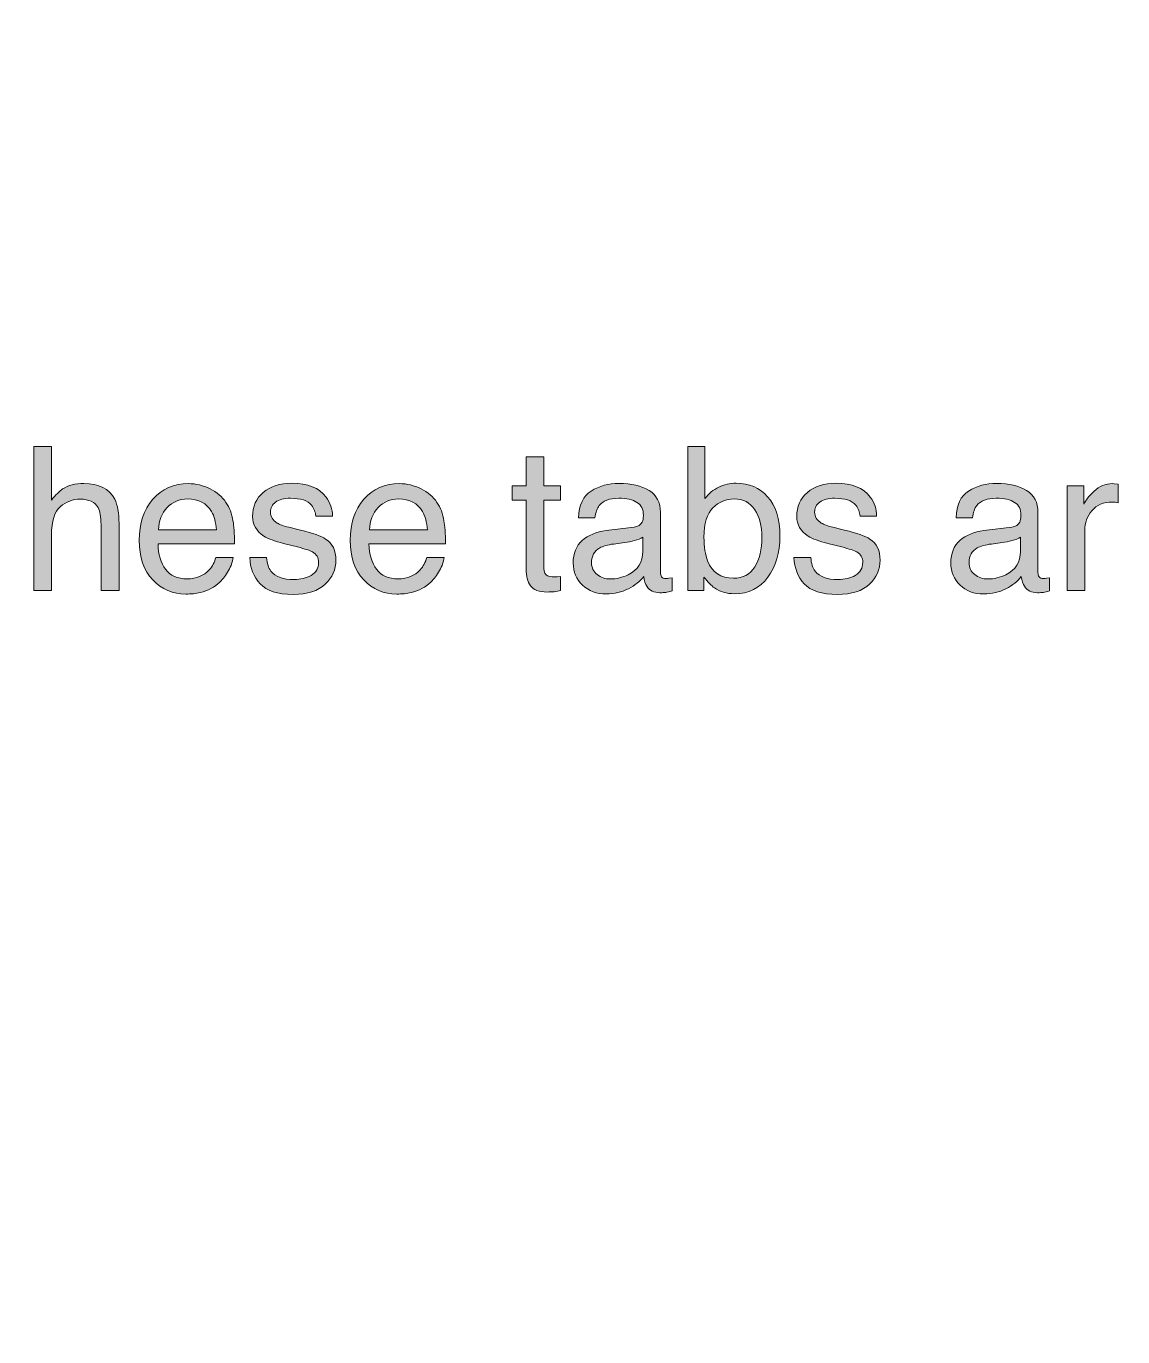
# Model space of a CAD drawing. Header units: millimetres. Extents: x 5.6 to 101.1, y 33.8 to 120.6.
# Drawn here: x 62.55 to 72.23, y 33.8 to 45.38 of the extents above; entities that cross this region are included whole.
import ezdxf

# ---------------------------------------------------------------- set-up
doc = ezdxf.new("R2010")
doc.units = ezdxf.units.MM
doc.layers.add('Hextension Extended', color=7, linetype='Continuous')
doc.layers.add('Text and Guidance', color=7, linetype='Continuous')

msp = doc.modelspace()

# ---------------------------------------------------------------- hatches: boundary and pattern name
at = {"layer": 'Text and Guidance', "true_color": 0x000080, "transparency": 33554687}
h = msp.add_hatch(color=176, dxfattribs=at)
edge = h.paths.add_edge_path(flags=0)
edge.add_spline(control_points=[(62.619, 41.662), (62.619, 41.662), (62.774, 41.662), (62.774, 41.662), (62.774, 41.662), (62.774, 41.19), (62.774, 41.19), (62.811, 41.236), (62.844, 41.269), (62.873, 41.288), (62.923, 41.321), (62.986, 41.337), (63.06, 41.337), (63.194, 41.337), (63.285, 41.29), (63.333, 41.197), (63.358, 41.146), (63.371, 41.075), (63.371, 40.984), (63.371, 40.984), (63.371, 40.392), (63.371, 40.392), (63.371, 40.392), (63.212, 40.392), (63.212, 40.392), (63.212, 40.392), (63.212, 40.974), (63.212, 40.974), (63.212, 41.041), (63.203, 41.091), (63.186, 41.123), (63.158, 41.173), (63.105, 41.198), (63.028, 41.198), (62.963, 41.198), (62.905, 41.176), (62.853, 41.132), (62.801, 41.088), (62.774, 41.004), (62.774, 40.881), (62.774, 40.881), (62.774, 40.392), (62.774, 40.392), (62.774, 40.392), (62.619, 40.392), (62.619, 40.392), (62.619, 40.392), (62.619, 41.662), (62.619, 41.662)], knot_values=[0, 0, 0, 0, 1, 1, 1, 2, 2, 2, 3, 3, 3, 4, 4, 4, 5, 5, 5, 6, 6, 6, 7, 7, 7, 8, 8, 8, 9, 9, 9, 10, 10, 10, 11, 11, 11, 12, 12, 12, 13, 13, 13, 14, 14, 14, 15, 15, 15, 16, 16, 16, 16], degree=3, periodic=1)
h = msp.add_hatch(color=176, dxfattribs=at)
edge = h.paths.add_edge_path(flags=0)
edge.add_spline(control_points=[(66.965, 41.572), (66.965, 41.572), (67.122, 41.572), (67.122, 41.572), (67.122, 41.572), (67.122, 41.315), (67.122, 41.315), (67.122, 41.315), (67.269, 41.315), (67.269, 41.315), (67.269, 41.315), (67.269, 41.188), (67.269, 41.188), (67.269, 41.188), (67.122, 41.188), (67.122, 41.188), (67.122, 41.188), (67.122, 40.586), (67.122, 40.586), (67.122, 40.554), (67.133, 40.532), (67.155, 40.521), (67.167, 40.515), (67.187, 40.512), (67.215, 40.512), (67.215, 40.512), (67.239, 40.512), (67.239, 40.512), (67.239, 40.512), (67.269, 40.515), (67.269, 40.515), (67.269, 40.515), (67.269, 40.392), (67.269, 40.392), (67.252, 40.387), (67.233, 40.383), (67.214, 40.381), (67.195, 40.379), (67.174, 40.378), (67.151, 40.378), (67.079, 40.378), (67.03, 40.396), (67.004, 40.433), (66.978, 40.47), (66.965, 40.518), (66.965, 40.577), (66.965, 40.577), (66.965, 41.188), (66.965, 41.188), (66.965, 41.188), (66.841, 41.188), (66.841, 41.188), (66.841, 41.188), (66.841, 41.315), (66.841, 41.315), (66.841, 41.315), (66.965, 41.315), (66.965, 41.315), (66.965, 41.315), (66.965, 41.572), (66.965, 41.572)], knot_values=[0, 0, 0, 0, 1, 1, 1, 2, 2, 2, 3, 3, 3, 4, 4, 4, 5, 5, 5, 6, 6, 6, 7, 7, 7, 8, 8, 8, 9, 9, 9, 10, 10, 10, 11, 11, 11, 12, 12, 12, 13, 13, 13, 14, 14, 14, 15, 15, 15, 16, 16, 16, 17, 17, 17, 18, 18, 18, 19, 19, 19, 20, 20, 20, 20], degree=3, periodic=1)
h = msp.add_hatch(color=176, dxfattribs=at)
edge = h.paths.add_edge_path(flags=0)
edge.add_spline(control_points=[(68.393, 41.662), (68.393, 41.662), (68.544, 41.662), (68.544, 41.662), (68.544, 41.662), (68.544, 41.203), (68.544, 41.203), (68.578, 41.247), (68.618, 41.281), (68.666, 41.304), (68.713, 41.327), (68.764, 41.339), (68.819, 41.339), (68.934, 41.339), (69.027, 41.299), (69.098, 41.22), (69.17, 41.141), (69.206, 41.025), (69.206, 40.871), (69.206, 40.725), (69.17, 40.604), (69.1, 40.508), (69.029, 40.411), (68.931, 40.363), (68.806, 40.363), (68.736, 40.363), (68.677, 40.38), (68.629, 40.414), (68.6, 40.434), (68.569, 40.466), (68.536, 40.51), (68.536, 40.51), (68.536, 40.392), (68.536, 40.392), (68.536, 40.392), (68.393, 40.392), (68.393, 40.392), (68.393, 40.392), (68.393, 41.662), (68.393, 41.662)], knot_values=[0, 0, 0, 0, 1, 1, 1, 2, 2, 2, 3, 3, 3, 4, 4, 4, 5, 5, 5, 6, 6, 6, 7, 7, 7, 8, 8, 8, 9, 9, 9, 10, 10, 10, 11, 11, 11, 12, 12, 12, 13, 13, 13, 13], degree=3, periodic=1)
edge = h.paths.add_edge_path(flags=0)
edge.add_spline(control_points=[(68.796, 40.5), (68.88, 40.5), (68.943, 40.533), (68.985, 40.6), (69.026, 40.666), (69.047, 40.754), (69.047, 40.863), (69.047, 40.96), (69.026, 41.041), (68.985, 41.105), (68.943, 41.168), (68.882, 41.2), (68.801, 41.2), (68.73, 41.2), (68.668, 41.174), (68.615, 41.122), (68.562, 41.07), (68.536, 40.983), (68.536, 40.863), (68.536, 40.777), (68.546, 40.706), (68.568, 40.652), (68.609, 40.551), (68.685, 40.5), (68.796, 40.5)], knot_values=[0, 0, 0, 0, 1, 1, 1, 2, 2, 2, 3, 3, 3, 4, 4, 4, 5, 5, 5, 6, 6, 6, 7, 7, 7, 8, 8, 8, 8], degree=3, periodic=1)
h = msp.add_hatch(color=176, dxfattribs=at)
edge = h.paths.add_edge_path(flags=0)
edge.add_spline(control_points=[(63.985, 41.335), (64.05, 41.335), (64.113, 41.32), (64.175, 41.289), (64.236, 41.259), (64.283, 41.219), (64.315, 41.17), (64.346, 41.123), (64.367, 41.069), (64.377, 41.007), (64.386, 40.965), (64.391, 40.897), (64.391, 40.804), (64.391, 40.804), (63.715, 40.804), (63.715, 40.804), (63.718, 40.71), (63.74, 40.635), (63.781, 40.579), (63.823, 40.522), (63.887, 40.494), (63.973, 40.494), (64.054, 40.494), (64.119, 40.521), (64.167, 40.574), (64.195, 40.605), (64.214, 40.641), (64.226, 40.682), (64.226, 40.682), (64.378, 40.682), (64.378, 40.682), (64.374, 40.648), (64.361, 40.61), (64.338, 40.568), (64.315, 40.527), (64.29, 40.493), (64.262, 40.466), (64.215, 40.42), (64.156, 40.389), (64.087, 40.373), (64.05, 40.364), (64.007, 40.36), (63.96, 40.36), (63.846, 40.36), (63.748, 40.401), (63.668, 40.485), (63.589, 40.568), (63.549, 40.685), (63.549, 40.836), (63.549, 40.984), (63.589, 41.104), (63.669, 41.197), (63.75, 41.289), (63.855, 41.335), (63.985, 41.335)], knot_values=[0, 0, 0, 0, 1, 1, 1, 2, 2, 2, 3, 3, 3, 4, 4, 4, 5, 5, 5, 6, 6, 6, 7, 7, 7, 8, 8, 8, 9, 9, 9, 10, 10, 10, 11, 11, 11, 12, 12, 12, 13, 13, 13, 14, 14, 14, 15, 15, 15, 16, 16, 16, 17, 17, 17, 18, 18, 18, 18], degree=3, periodic=1)
edge = h.paths.add_edge_path(flags=0)
edge.add_spline(control_points=[(64.232, 40.927), (64.225, 40.994), (64.211, 41.048), (64.188, 41.088), (64.145, 41.163), (64.074, 41.2), (63.975, 41.2), (63.904, 41.2), (63.844, 41.174), (63.796, 41.123), (63.748, 41.072), (63.722, 41.006), (63.719, 40.927), (63.719, 40.927), (64.232, 40.927), (64.232, 40.927)], knot_values=[0, 0, 0, 0, 1, 1, 1, 2, 2, 2, 3, 3, 3, 4, 4, 4, 5, 5, 5, 5], degree=3, periodic=1)
h = msp.add_hatch(color=176, dxfattribs=at)
edge = h.paths.add_edge_path(flags=0)
edge.add_spline(control_points=[(64.674, 40.682), (64.678, 40.63), (64.691, 40.59), (64.712, 40.563), (64.751, 40.513), (64.819, 40.488), (64.916, 40.488), (64.973, 40.488), (65.024, 40.5), (65.067, 40.525), (65.111, 40.55), (65.133, 40.589), (65.133, 40.641), (65.133, 40.681), (65.115, 40.711), (65.08, 40.732), (65.058, 40.744), (65.013, 40.759), (64.947, 40.776), (64.947, 40.776), (64.824, 40.807), (64.824, 40.807), (64.746, 40.826), (64.688, 40.848), (64.65, 40.872), (64.584, 40.914), (64.55, 40.972), (64.55, 41.046), (64.55, 41.133), (64.582, 41.204), (64.645, 41.258), (64.708, 41.312), (64.792, 41.339), (64.898, 41.339), (65.037, 41.339), (65.137, 41.298), (65.199, 41.217), (65.237, 41.165), (65.256, 41.109), (65.255, 41.049), (65.255, 41.049), (65.108, 41.049), (65.108, 41.049), (65.106, 41.084), (65.093, 41.116), (65.071, 41.145), (65.036, 41.186), (64.974, 41.206), (64.886, 41.206), (64.828, 41.206), (64.783, 41.195), (64.753, 41.173), (64.723, 41.15), (64.708, 41.121), (64.708, 41.084), (64.708, 41.044), (64.728, 41.012), (64.767, 40.987), (64.79, 40.973), (64.824, 40.96), (64.869, 40.95), (64.869, 40.95), (64.972, 40.925), (64.972, 40.925), (65.083, 40.898), (65.158, 40.871), (65.195, 40.846), (65.256, 40.807), (65.286, 40.744), (65.286, 40.659), (65.286, 40.577), (65.255, 40.506), (65.192, 40.447), (65.13, 40.387), (65.035, 40.357), (64.908, 40.357), (64.771, 40.357), (64.673, 40.388), (64.616, 40.45), (64.559, 40.513), (64.529, 40.59), (64.525, 40.682), (64.525, 40.682), (64.674, 40.682), (64.674, 40.682)], knot_values=[0, 0, 0, 0, 1, 1, 1, 2, 2, 2, 3, 3, 3, 4, 4, 4, 5, 5, 5, 6, 6, 6, 7, 7, 7, 8, 8, 8, 9, 9, 9, 10, 10, 10, 11, 11, 11, 12, 12, 12, 13, 13, 13, 14, 14, 14, 15, 15, 15, 16, 16, 16, 17, 17, 17, 18, 18, 18, 19, 19, 19, 20, 20, 20, 21, 21, 21, 22, 22, 22, 23, 23, 23, 24, 24, 24, 25, 25, 25, 26, 26, 26, 27, 27, 27, 28, 28, 28, 28], degree=3, periodic=1)
h = msp.add_hatch(color=176, dxfattribs=at)
edge = h.paths.add_edge_path(flags=0)
edge.add_spline(control_points=[(65.847, 41.335), (65.913, 41.335), (65.976, 41.32), (66.038, 41.289), (66.099, 41.259), (66.146, 41.219), (66.178, 41.17), (66.209, 41.123), (66.23, 41.069), (66.24, 41.007), (66.249, 40.965), (66.254, 40.897), (66.254, 40.804), (66.254, 40.804), (65.578, 40.804), (65.578, 40.804), (65.581, 40.71), (65.603, 40.635), (65.644, 40.579), (65.686, 40.522), (65.75, 40.494), (65.836, 40.494), (65.917, 40.494), (65.982, 40.521), (66.03, 40.574), (66.058, 40.605), (66.077, 40.641), (66.089, 40.682), (66.089, 40.682), (66.241, 40.682), (66.241, 40.682), (66.237, 40.648), (66.224, 40.61), (66.201, 40.568), (66.178, 40.527), (66.153, 40.493), (66.125, 40.466), (66.078, 40.42), (66.019, 40.389), (65.95, 40.373), (65.913, 40.364), (65.87, 40.36), (65.823, 40.36), (65.709, 40.36), (65.611, 40.401), (65.531, 40.485), (65.452, 40.568), (65.412, 40.685), (65.412, 40.836), (65.412, 40.984), (65.452, 41.104), (65.532, 41.197), (65.613, 41.289), (65.718, 41.335), (65.847, 41.335)], knot_values=[0, 0, 0, 0, 1, 1, 1, 2, 2, 2, 3, 3, 3, 4, 4, 4, 5, 5, 5, 6, 6, 6, 7, 7, 7, 8, 8, 8, 9, 9, 9, 10, 10, 10, 11, 11, 11, 12, 12, 12, 13, 13, 13, 14, 14, 14, 15, 15, 15, 16, 16, 16, 17, 17, 17, 18, 18, 18, 18], degree=3, periodic=1)
edge = h.paths.add_edge_path(flags=0)
edge.add_spline(control_points=[(66.095, 40.927), (66.088, 40.994), (66.074, 41.048), (66.051, 41.088), (66.008, 41.163), (65.937, 41.2), (65.838, 41.2), (65.767, 41.2), (65.707, 41.174), (65.659, 41.123), (65.611, 41.072), (65.585, 41.006), (65.582, 40.927), (65.582, 40.927), (66.095, 40.927), (66.095, 40.927)], knot_values=[0, 0, 0, 0, 1, 1, 1, 2, 2, 2, 3, 3, 3, 4, 4, 4, 5, 5, 5, 5], degree=3, periodic=1)
h = msp.add_hatch(color=176, dxfattribs=at)
edge = h.paths.add_edge_path(flags=0)
edge.add_spline(control_points=[(67.919, 40.951), (67.954, 40.956), (67.978, 40.971), (67.99, 40.996), (67.997, 41.01), (68.001, 41.03), (68.001, 41.055), (68.001, 41.108), (67.982, 41.147), (67.944, 41.17), (67.907, 41.194), (67.853, 41.206), (67.783, 41.206), (67.702, 41.206), (67.644, 41.184), (67.61, 41.141), (67.592, 41.117), (67.579, 41.081), (67.573, 41.033), (67.573, 41.033), (67.429, 41.033), (67.429, 41.033), (67.432, 41.147), (67.469, 41.226), (67.539, 41.27), (67.61, 41.315), (67.693, 41.337), (67.786, 41.337), (67.895, 41.337), (67.983, 41.316), (68.051, 41.275), (68.118, 41.234), (68.151, 41.169), (68.151, 41.082), (68.151, 41.082), (68.151, 40.551), (68.151, 40.551), (68.151, 40.535), (68.155, 40.522), (68.161, 40.512), (68.168, 40.502), (68.182, 40.497), (68.203, 40.497), (68.21, 40.497), (68.218, 40.498), (68.226, 40.499), (68.226, 40.499), (68.254, 40.503), (68.254, 40.503), (68.254, 40.503), (68.254, 40.388), (68.254, 40.388), (68.23, 40.381), (68.211, 40.377), (68.199, 40.375), (68.186, 40.373), (68.169, 40.372), (68.147, 40.372), (68.094, 40.372), (68.055, 40.391), (68.031, 40.429), (68.018, 40.449), (68.009, 40.478), (68.004, 40.515), (67.973, 40.473), (67.927, 40.437), (67.868, 40.407), (67.809, 40.376), (67.744, 40.361), (67.673, 40.361), (67.587, 40.361), (67.517, 40.387), (67.463, 40.439), (67.409, 40.491), (67.381, 40.556), (67.381, 40.634), (67.381, 40.72), (67.408, 40.786), (67.461, 40.833), (67.515, 40.88), (67.585, 40.909), (67.672, 40.92), (67.672, 40.92), (67.919, 40.951), (67.919, 40.951)], knot_values=[0, 0, 0, 0, 1, 1, 1, 2, 2, 2, 3, 3, 3, 4, 4, 4, 5, 5, 5, 6, 6, 6, 7, 7, 7, 8, 8, 8, 9, 9, 9, 10, 10, 10, 11, 11, 11, 12, 12, 12, 13, 13, 13, 14, 14, 14, 15, 15, 15, 16, 16, 16, 17, 17, 17, 18, 18, 18, 19, 19, 19, 20, 20, 20, 21, 21, 21, 22, 22, 22, 23, 23, 23, 24, 24, 24, 25, 25, 25, 26, 26, 26, 27, 27, 27, 28, 28, 28, 28], degree=3, periodic=1)
edge = h.paths.add_edge_path(flags=0)
edge.add_spline(control_points=[(67.543, 40.638), (67.543, 40.593), (67.56, 40.558), (67.592, 40.532), (67.625, 40.506), (67.664, 40.493), (67.709, 40.493), (67.763, 40.493), (67.816, 40.506), (67.867, 40.531), (67.953, 40.573), (67.996, 40.641), (67.996, 40.737), (67.996, 40.737), (67.996, 40.862), (67.996, 40.862), (67.977, 40.85), (67.953, 40.84), (67.923, 40.832), (67.893, 40.823), (67.864, 40.818), (67.835, 40.814), (67.835, 40.814), (67.741, 40.802), (67.741, 40.802), (67.685, 40.795), (67.643, 40.783), (67.615, 40.767), (67.567, 40.74), (67.543, 40.697), (67.543, 40.638)], knot_values=[0, 0, 0, 0, 1, 1, 1, 2, 2, 2, 3, 3, 3, 4, 4, 4, 5, 5, 5, 6, 6, 6, 7, 7, 7, 8, 8, 8, 9, 9, 9, 10, 10, 10, 10], degree=3, periodic=1)
h = msp.add_hatch(color=176, dxfattribs=at)
edge = h.paths.add_edge_path(flags=0)
edge.add_spline(control_points=[(69.479, 40.682), (69.483, 40.63), (69.496, 40.59), (69.517, 40.563), (69.556, 40.513), (69.624, 40.488), (69.721, 40.488), (69.778, 40.488), (69.829, 40.5), (69.872, 40.525), (69.916, 40.55), (69.938, 40.589), (69.938, 40.641), (69.938, 40.681), (69.92, 40.711), (69.885, 40.732), (69.863, 40.744), (69.819, 40.759), (69.752, 40.776), (69.752, 40.776), (69.629, 40.807), (69.629, 40.807), (69.551, 40.826), (69.493, 40.848), (69.455, 40.872), (69.389, 40.914), (69.355, 40.972), (69.355, 41.046), (69.355, 41.133), (69.387, 41.204), (69.45, 41.258), (69.513, 41.312), (69.597, 41.339), (69.703, 41.339), (69.842, 41.339), (69.943, 41.298), (70.004, 41.217), (70.042, 41.165), (70.061, 41.109), (70.06, 41.049), (70.06, 41.049), (69.914, 41.049), (69.914, 41.049), (69.911, 41.084), (69.898, 41.116), (69.877, 41.145), (69.841, 41.186), (69.779, 41.206), (69.691, 41.206), (69.633, 41.206), (69.588, 41.195), (69.558, 41.173), (69.528, 41.15), (69.513, 41.121), (69.513, 41.084), (69.513, 41.044), (69.533, 41.012), (69.572, 40.987), (69.595, 40.973), (69.629, 40.96), (69.674, 40.95), (69.674, 40.95), (69.777, 40.925), (69.777, 40.925), (69.888, 40.898), (69.963, 40.871), (70.001, 40.846), (70.061, 40.807), (70.091, 40.744), (70.091, 40.659), (70.091, 40.577), (70.06, 40.506), (69.998, 40.447), (69.935, 40.387), (69.84, 40.357), (69.713, 40.357), (69.576, 40.357), (69.478, 40.388), (69.421, 40.45), (69.364, 40.513), (69.334, 40.59), (69.33, 40.682), (69.33, 40.682), (69.479, 40.682), (69.479, 40.682)], knot_values=[0, 0, 0, 0, 1, 1, 1, 2, 2, 2, 3, 3, 3, 4, 4, 4, 5, 5, 5, 6, 6, 6, 7, 7, 7, 8, 8, 8, 9, 9, 9, 10, 10, 10, 11, 11, 11, 12, 12, 12, 13, 13, 13, 14, 14, 14, 15, 15, 15, 16, 16, 16, 17, 17, 17, 18, 18, 18, 19, 19, 19, 20, 20, 20, 21, 21, 21, 22, 22, 22, 23, 23, 23, 24, 24, 24, 25, 25, 25, 26, 26, 26, 27, 27, 27, 28, 28, 28, 28], degree=3, periodic=1)
h = msp.add_hatch(color=176, dxfattribs=at)
edge = h.paths.add_edge_path(flags=0)
edge.add_spline(control_points=[(71.253, 40.951), (71.288, 40.956), (71.312, 40.971), (71.324, 40.996), (71.331, 41.01), (71.335, 41.03), (71.335, 41.055), (71.335, 41.108), (71.316, 41.147), (71.278, 41.17), (71.241, 41.194), (71.187, 41.206), (71.117, 41.206), (71.036, 41.206), (70.978, 41.184), (70.944, 41.141), (70.926, 41.117), (70.913, 41.081), (70.907, 41.033), (70.907, 41.033), (70.763, 41.033), (70.763, 41.033), (70.766, 41.147), (70.803, 41.226), (70.873, 41.27), (70.944, 41.315), (71.027, 41.337), (71.12, 41.337), (71.229, 41.337), (71.317, 41.316), (71.385, 41.275), (71.452, 41.234), (71.485, 41.169), (71.485, 41.082), (71.485, 41.082), (71.485, 40.551), (71.485, 40.551), (71.485, 40.535), (71.489, 40.522), (71.495, 40.512), (71.502, 40.502), (71.516, 40.497), (71.537, 40.497), (71.544, 40.497), (71.552, 40.498), (71.56, 40.499), (71.56, 40.499), (71.588, 40.503), (71.588, 40.503), (71.588, 40.503), (71.588, 40.388), (71.588, 40.388), (71.564, 40.381), (71.545, 40.377), (71.533, 40.375), (71.52, 40.373), (71.503, 40.372), (71.481, 40.372), (71.428, 40.372), (71.389, 40.391), (71.365, 40.429), (71.352, 40.449), (71.343, 40.478), (71.338, 40.515), (71.307, 40.473), (71.261, 40.437), (71.202, 40.407), (71.143, 40.376), (71.078, 40.361), (71.007, 40.361), (70.921, 40.361), (70.851, 40.387), (70.797, 40.439), (70.743, 40.491), (70.715, 40.556), (70.715, 40.634), (70.715, 40.72), (70.742, 40.786), (70.795, 40.833), (70.849, 40.88), (70.919, 40.909), (71.006, 40.92), (71.006, 40.92), (71.253, 40.951), (71.253, 40.951)], knot_values=[0, 0, 0, 0, 1, 1, 1, 2, 2, 2, 3, 3, 3, 4, 4, 4, 5, 5, 5, 6, 6, 6, 7, 7, 7, 8, 8, 8, 9, 9, 9, 10, 10, 10, 11, 11, 11, 12, 12, 12, 13, 13, 13, 14, 14, 14, 15, 15, 15, 16, 16, 16, 17, 17, 17, 18, 18, 18, 19, 19, 19, 20, 20, 20, 21, 21, 21, 22, 22, 22, 23, 23, 23, 24, 24, 24, 25, 25, 25, 26, 26, 26, 27, 27, 27, 28, 28, 28, 28], degree=3, periodic=1)
edge = h.paths.add_edge_path(flags=0)
edge.add_spline(control_points=[(70.877, 40.638), (70.877, 40.593), (70.894, 40.558), (70.926, 40.532), (70.959, 40.506), (70.998, 40.493), (71.043, 40.493), (71.097, 40.493), (71.15, 40.506), (71.201, 40.531), (71.287, 40.573), (71.33, 40.641), (71.33, 40.737), (71.33, 40.737), (71.33, 40.862), (71.33, 40.862), (71.311, 40.85), (71.287, 40.84), (71.257, 40.832), (71.227, 40.823), (71.198, 40.818), (71.169, 40.814), (71.169, 40.814), (71.075, 40.802), (71.075, 40.802), (71.019, 40.795), (70.977, 40.783), (70.949, 40.767), (70.901, 40.74), (70.877, 40.697), (70.877, 40.638)], knot_values=[0, 0, 0, 0, 1, 1, 1, 2, 2, 2, 3, 3, 3, 4, 4, 4, 5, 5, 5, 6, 6, 6, 7, 7, 7, 8, 8, 8, 9, 9, 9, 10, 10, 10, 10], degree=3, periodic=1)
h = msp.add_hatch(color=176, dxfattribs=at)
edge = h.paths.add_edge_path(flags=0)
edge.add_spline(control_points=[(71.744, 41.315), (71.744, 41.315), (71.891, 41.315), (71.891, 41.315), (71.891, 41.315), (71.891, 41.155), (71.891, 41.155), (71.903, 41.186), (71.933, 41.224), (71.98, 41.269), (72.027, 41.313), (72.081, 41.335), (72.143, 41.335), (72.143, 41.335), (72.157, 41.334), (72.157, 41.334), (72.157, 41.334), (72.192, 41.331), (72.192, 41.331), (72.192, 41.331), (72.192, 41.167), (72.192, 41.167), (72.183, 41.169), (72.175, 41.17), (72.167, 41.171), (72.167, 41.171), (72.142, 41.172), (72.142, 41.172), (72.064, 41.172), (72.004, 41.147), (71.962, 41.096), (71.92, 41.046), (71.899, 40.988), (71.899, 40.923), (71.899, 40.923), (71.899, 40.392), (71.899, 40.392), (71.899, 40.392), (71.744, 40.392), (71.744, 40.392), (71.744, 40.392), (71.744, 41.315), (71.744, 41.315)], knot_values=[0, 0, 0, 0, 1, 1, 1, 2, 2, 2, 3, 3, 3, 4, 4, 4, 5, 5, 5, 6, 6, 6, 7, 7, 7, 8, 8, 8, 9, 9, 9, 10, 10, 10, 11, 11, 11, 12, 12, 12, 13, 13, 13, 14, 14, 14, 14], degree=3, periodic=1)

# ---------------------------------------------------------------- linework, layer by layer
at = {"layer": 'Hextension Extended', "color": 153, "linetype": 'Continuous', "lineweight": 5, "true_color": 0x5994dc}
msp.add_open_spline([(5.605, 120.575), (5.605, 120.575), (5.605, 92.775), (5.605, 92.775), (5.605, 92.775), (25.044, 51.05), (25.044, 51.05), (25.044, 51.05), (33.704, 36.05), (33.704, 36.05), (33.882, 35.74), (34.213, 35.55), (34.57, 35.55), (34.57, 35.55), (36.98, 35.55), (36.98, 35.55), (37.118, 35.55), (37.23, 35.662), (37.23, 35.8), (37.23, 35.8), (37.23, 40.05), (37.23, 40.05), (37.23, 40.436), (37.543, 40.75), (37.93, 40.75), (38.317, 40.75), (38.63, 40.436), (38.63, 40.05), (38.63, 40.05), (38.63, 34), (38.63, 34), (38.63, 33.889), (38.72, 33.8), (38.83, 33.8), (38.83, 33.8), (47.63, 33.8), (47.63, 33.8), (47.741, 33.8), (47.83, 33.889), (47.83, 34), (47.83, 34), (47.83, 40.05), (47.83, 40.05), (47.83, 40.436), (48.143, 40.75), (48.53, 40.75), (48.917, 40.75), (49.23, 40.436), (49.23, 40.05), (49.23, 40.05), (49.23, 35.8), (49.23, 35.8), (49.23, 35.662), (49.342, 35.55), (49.48, 35.55), (49.48, 35.55), (51.89, 35.55), (51.89, 35.55), (52.248, 35.55), (52.578, 35.74), (52.756, 36.05), (52.756, 36.05), (61.417, 51.05), (61.417, 51.05), (61.417, 51.05), (80.93, 92.8), (80.93, 92.8), (80.93, 92.8), (80.93, 120.6), (80.93, 120.6), (80.93, 120.6), (5.605, 120.575), (5.605, 120.575)], degree=3, knots=[0, 0, 0, 0, 1, 1, 1, 2, 2, 2, 3, 3, 3, 4, 4, 4, 5, 5, 5, 6, 6, 6, 7, 7, 7, 8, 8, 8, 9, 9, 9, 10, 10, 10, 11, 11, 11, 12, 12, 12, 13, 13, 13, 14, 14, 14, 15, 15, 15, 16, 16, 16, 17, 17, 17, 18, 18, 18, 19, 19, 19, 20, 20, 20, 21, 21, 21, 22, 22, 22, 23, 23, 23, 24, 24, 24, 24], dxfattribs=at)
at = {"layer": 'Text and Guidance', "color": 176, "linetype": 'Continuous', "lineweight": 0, "true_color": 0x000080}
for points, knots in [([(62.619, 41.662), (62.619, 41.662), (62.774, 41.662), (62.774, 41.662), (62.774, 41.662), (62.774, 41.19), (62.774, 41.19), (62.811, 41.236), (62.844, 41.269), (62.873, 41.288), (62.923, 41.321), (62.986, 41.337), (63.06, 41.337), (63.194, 41.337), (63.285, 41.29), (63.333, 41.197), (63.358, 41.146), (63.371, 41.075), (63.371, 40.984), (63.371, 40.984), (63.371, 40.392), (63.371, 40.392), (63.371, 40.392), (63.212, 40.392), (63.212, 40.392), (63.212, 40.392), (63.212, 40.974), (63.212, 40.974), (63.212, 41.041), (63.203, 41.091), (63.186, 41.123), (63.158, 41.173), (63.105, 41.198), (63.028, 41.198), (62.963, 41.198), (62.905, 41.176), (62.853, 41.132), (62.801, 41.088), (62.774, 41.004), (62.774, 40.881), (62.774, 40.881), (62.774, 40.392), (62.774, 40.392), (62.774, 40.392), (62.619, 40.392), (62.619, 40.392), (62.619, 40.392), (62.619, 41.662), (62.619, 41.662)], [0, 0, 0, 0, 1, 1, 1, 2, 2, 2, 3, 3, 3, 4, 4, 4, 5, 5, 5, 6, 6, 6, 7, 7, 7, 8, 8, 8, 9, 9, 9, 10, 10, 10, 11, 11, 11, 12, 12, 12, 13, 13, 13, 14, 14, 14, 15, 15, 15, 16, 16, 16, 16]), ([(66.965, 41.572), (66.965, 41.572), (67.122, 41.572), (67.122, 41.572), (67.122, 41.572), (67.122, 41.315), (67.122, 41.315), (67.122, 41.315), (67.269, 41.315), (67.269, 41.315), (67.269, 41.315), (67.269, 41.188), (67.269, 41.188), (67.269, 41.188), (67.122, 41.188), (67.122, 41.188), (67.122, 41.188), (67.122, 40.586), (67.122, 40.586), (67.122, 40.554), (67.133, 40.532), (67.155, 40.521), (67.167, 40.515), (67.187, 40.512), (67.215, 40.512), (67.215, 40.512), (67.239, 40.512), (67.239, 40.512), (67.239, 40.512), (67.269, 40.515), (67.269, 40.515), (67.269, 40.515), (67.269, 40.392), (67.269, 40.392), (67.252, 40.387), (67.233, 40.383), (67.214, 40.381), (67.195, 40.379), (67.174, 40.378), (67.151, 40.378), (67.079, 40.378), (67.03, 40.396), (67.004, 40.433), (66.978, 40.47), (66.965, 40.518), (66.965, 40.577), (66.965, 40.577), (66.965, 41.188), (66.965, 41.188), (66.965, 41.188), (66.841, 41.188), (66.841, 41.188), (66.841, 41.188), (66.841, 41.315), (66.841, 41.315), (66.841, 41.315), (66.965, 41.315), (66.965, 41.315), (66.965, 41.315), (66.965, 41.572), (66.965, 41.572)], [0, 0, 0, 0, 1, 1, 1, 2, 2, 2, 3, 3, 3, 4, 4, 4, 5, 5, 5, 6, 6, 6, 7, 7, 7, 8, 8, 8, 9, 9, 9, 10, 10, 10, 11, 11, 11, 12, 12, 12, 13, 13, 13, 14, 14, 14, 15, 15, 15, 16, 16, 16, 17, 17, 17, 18, 18, 18, 19, 19, 19, 20, 20, 20, 20]), ([(68.393, 41.662), (68.393, 41.662), (68.544, 41.662), (68.544, 41.662), (68.544, 41.662), (68.544, 41.203), (68.544, 41.203), (68.578, 41.247), (68.618, 41.281), (68.666, 41.304), (68.713, 41.327), (68.764, 41.339), (68.819, 41.339), (68.934, 41.339), (69.027, 41.299), (69.098, 41.22), (69.17, 41.141), (69.206, 41.025), (69.206, 40.871), (69.206, 40.725), (69.17, 40.604), (69.1, 40.508), (69.029, 40.411), (68.931, 40.363), (68.806, 40.363), (68.736, 40.363), (68.677, 40.38), (68.629, 40.414), (68.6, 40.434), (68.569, 40.466), (68.536, 40.51), (68.536, 40.51), (68.536, 40.392), (68.536, 40.392), (68.536, 40.392), (68.393, 40.392), (68.393, 40.392), (68.393, 40.392), (68.393, 41.662), (68.393, 41.662)], [0, 0, 0, 0, 1, 1, 1, 2, 2, 2, 3, 3, 3, 4, 4, 4, 5, 5, 5, 6, 6, 6, 7, 7, 7, 8, 8, 8, 9, 9, 9, 10, 10, 10, 11, 11, 11, 12, 12, 12, 13, 13, 13, 13]), ([(63.985, 41.335), (64.05, 41.335), (64.113, 41.32), (64.175, 41.289), (64.236, 41.259), (64.283, 41.219), (64.315, 41.17), (64.346, 41.123), (64.367, 41.069), (64.377, 41.007), (64.386, 40.965), (64.391, 40.897), (64.391, 40.804), (64.391, 40.804), (63.715, 40.804), (63.715, 40.804), (63.718, 40.71), (63.74, 40.635), (63.781, 40.579), (63.823, 40.522), (63.887, 40.494), (63.973, 40.494), (64.054, 40.494), (64.119, 40.521), (64.167, 40.574), (64.195, 40.605), (64.214, 40.641), (64.226, 40.682), (64.226, 40.682), (64.378, 40.682), (64.378, 40.682), (64.374, 40.648), (64.361, 40.61), (64.338, 40.568), (64.315, 40.527), (64.29, 40.493), (64.262, 40.466), (64.215, 40.42), (64.156, 40.389), (64.087, 40.373), (64.05, 40.364), (64.007, 40.36), (63.96, 40.36), (63.846, 40.36), (63.748, 40.401), (63.668, 40.485), (63.589, 40.568), (63.549, 40.685), (63.549, 40.836), (63.549, 40.984), (63.589, 41.104), (63.669, 41.197), (63.75, 41.289), (63.855, 41.335), (63.985, 41.335)], [0, 0, 0, 0, 1, 1, 1, 2, 2, 2, 3, 3, 3, 4, 4, 4, 5, 5, 5, 6, 6, 6, 7, 7, 7, 8, 8, 8, 9, 9, 9, 10, 10, 10, 11, 11, 11, 12, 12, 12, 13, 13, 13, 14, 14, 14, 15, 15, 15, 16, 16, 16, 17, 17, 17, 18, 18, 18, 18]), ([(64.674, 40.682), (64.678, 40.63), (64.691, 40.59), (64.712, 40.563), (64.751, 40.513), (64.819, 40.488), (64.916, 40.488), (64.973, 40.488), (65.024, 40.5), (65.067, 40.525), (65.111, 40.55), (65.133, 40.589), (65.133, 40.641), (65.133, 40.681), (65.115, 40.711), (65.08, 40.732), (65.058, 40.744), (65.013, 40.759), (64.947, 40.776), (64.947, 40.776), (64.824, 40.807), (64.824, 40.807), (64.746, 40.826), (64.688, 40.848), (64.65, 40.872), (64.584, 40.914), (64.55, 40.972), (64.55, 41.046), (64.55, 41.133), (64.582, 41.204), (64.645, 41.258), (64.708, 41.312), (64.792, 41.339), (64.898, 41.339), (65.037, 41.339), (65.137, 41.298), (65.199, 41.217), (65.237, 41.165), (65.256, 41.109), (65.255, 41.049), (65.255, 41.049), (65.108, 41.049), (65.108, 41.049), (65.106, 41.084), (65.093, 41.116), (65.071, 41.145), (65.036, 41.186), (64.974, 41.206), (64.886, 41.206), (64.828, 41.206), (64.783, 41.195), (64.753, 41.173), (64.723, 41.15), (64.708, 41.121), (64.708, 41.084), (64.708, 41.044), (64.728, 41.012), (64.767, 40.987), (64.79, 40.973), (64.824, 40.96), (64.869, 40.95), (64.869, 40.95), (64.972, 40.925), (64.972, 40.925), (65.083, 40.898), (65.158, 40.871), (65.195, 40.846), (65.256, 40.807), (65.286, 40.744), (65.286, 40.659), (65.286, 40.577), (65.255, 40.506), (65.192, 40.447), (65.13, 40.387), (65.035, 40.357), (64.908, 40.357), (64.771, 40.357), (64.673, 40.388), (64.616, 40.45), (64.559, 40.513), (64.529, 40.59), (64.525, 40.682), (64.525, 40.682), (64.674, 40.682), (64.674, 40.682)], [0, 0, 0, 0, 1, 1, 1, 2, 2, 2, 3, 3, 3, 4, 4, 4, 5, 5, 5, 6, 6, 6, 7, 7, 7, 8, 8, 8, 9, 9, 9, 10, 10, 10, 11, 11, 11, 12, 12, 12, 13, 13, 13, 14, 14, 14, 15, 15, 15, 16, 16, 16, 17, 17, 17, 18, 18, 18, 19, 19, 19, 20, 20, 20, 21, 21, 21, 22, 22, 22, 23, 23, 23, 24, 24, 24, 25, 25, 25, 26, 26, 26, 27, 27, 27, 28, 28, 28, 28]), ([(65.847, 41.335), (65.913, 41.335), (65.976, 41.32), (66.038, 41.289), (66.099, 41.259), (66.146, 41.219), (66.178, 41.17), (66.209, 41.123), (66.23, 41.069), (66.24, 41.007), (66.249, 40.965), (66.254, 40.897), (66.254, 40.804), (66.254, 40.804), (65.578, 40.804), (65.578, 40.804), (65.581, 40.71), (65.603, 40.635), (65.644, 40.579), (65.686, 40.522), (65.75, 40.494), (65.836, 40.494), (65.917, 40.494), (65.982, 40.521), (66.03, 40.574), (66.058, 40.605), (66.077, 40.641), (66.089, 40.682), (66.089, 40.682), (66.241, 40.682), (66.241, 40.682), (66.237, 40.648), (66.224, 40.61), (66.201, 40.568), (66.178, 40.527), (66.153, 40.493), (66.125, 40.466), (66.078, 40.42), (66.019, 40.389), (65.95, 40.373), (65.913, 40.364), (65.87, 40.36), (65.823, 40.36), (65.709, 40.36), (65.611, 40.401), (65.531, 40.485), (65.452, 40.568), (65.412, 40.685), (65.412, 40.836), (65.412, 40.984), (65.452, 41.104), (65.532, 41.197), (65.613, 41.289), (65.718, 41.335), (65.847, 41.335)], [0, 0, 0, 0, 1, 1, 1, 2, 2, 2, 3, 3, 3, 4, 4, 4, 5, 5, 5, 6, 6, 6, 7, 7, 7, 8, 8, 8, 9, 9, 9, 10, 10, 10, 11, 11, 11, 12, 12, 12, 13, 13, 13, 14, 14, 14, 15, 15, 15, 16, 16, 16, 17, 17, 17, 18, 18, 18, 18]), ([(67.919, 40.951), (67.954, 40.956), (67.978, 40.971), (67.99, 40.996), (67.997, 41.01), (68.001, 41.03), (68.001, 41.055), (68.001, 41.108), (67.982, 41.147), (67.944, 41.17), (67.907, 41.194), (67.853, 41.206), (67.783, 41.206), (67.702, 41.206), (67.644, 41.184), (67.61, 41.141), (67.592, 41.117), (67.579, 41.081), (67.573, 41.033), (67.573, 41.033), (67.429, 41.033), (67.429, 41.033), (67.432, 41.147), (67.469, 41.226), (67.539, 41.27), (67.61, 41.315), (67.693, 41.337), (67.786, 41.337), (67.895, 41.337), (67.983, 41.316), (68.051, 41.275), (68.118, 41.234), (68.151, 41.169), (68.151, 41.082), (68.151, 41.082), (68.151, 40.551), (68.151, 40.551), (68.151, 40.535), (68.155, 40.522), (68.161, 40.512), (68.168, 40.502), (68.182, 40.497), (68.203, 40.497), (68.21, 40.497), (68.218, 40.498), (68.226, 40.499), (68.226, 40.499), (68.254, 40.503), (68.254, 40.503), (68.254, 40.503), (68.254, 40.388), (68.254, 40.388), (68.23, 40.381), (68.211, 40.377), (68.199, 40.375), (68.186, 40.373), (68.169, 40.372), (68.147, 40.372), (68.094, 40.372), (68.055, 40.391), (68.031, 40.429), (68.018, 40.449), (68.009, 40.478), (68.004, 40.515), (67.973, 40.473), (67.927, 40.437), (67.868, 40.407), (67.809, 40.376), (67.744, 40.361), (67.673, 40.361), (67.587, 40.361), (67.517, 40.387), (67.463, 40.439), (67.409, 40.491), (67.381, 40.556), (67.381, 40.634), (67.381, 40.72), (67.408, 40.786), (67.461, 40.833), (67.515, 40.88), (67.585, 40.909), (67.672, 40.92), (67.672, 40.92), (67.919, 40.951), (67.919, 40.951)], [0, 0, 0, 0, 1, 1, 1, 2, 2, 2, 3, 3, 3, 4, 4, 4, 5, 5, 5, 6, 6, 6, 7, 7, 7, 8, 8, 8, 9, 9, 9, 10, 10, 10, 11, 11, 11, 12, 12, 12, 13, 13, 13, 14, 14, 14, 15, 15, 15, 16, 16, 16, 17, 17, 17, 18, 18, 18, 19, 19, 19, 20, 20, 20, 21, 21, 21, 22, 22, 22, 23, 23, 23, 24, 24, 24, 25, 25, 25, 26, 26, 26, 27, 27, 27, 28, 28, 28, 28]), ([(69.479, 40.682), (69.483, 40.63), (69.496, 40.59), (69.517, 40.563), (69.556, 40.513), (69.624, 40.488), (69.721, 40.488), (69.778, 40.488), (69.829, 40.5), (69.872, 40.525), (69.916, 40.55), (69.938, 40.589), (69.938, 40.641), (69.938, 40.681), (69.92, 40.711), (69.885, 40.732), (69.863, 40.744), (69.819, 40.759), (69.752, 40.776), (69.752, 40.776), (69.629, 40.807), (69.629, 40.807), (69.551, 40.826), (69.493, 40.848), (69.455, 40.872), (69.389, 40.914), (69.355, 40.972), (69.355, 41.046), (69.355, 41.133), (69.387, 41.204), (69.45, 41.258), (69.513, 41.312), (69.597, 41.339), (69.703, 41.339), (69.842, 41.339), (69.943, 41.298), (70.004, 41.217), (70.042, 41.165), (70.061, 41.109), (70.06, 41.049), (70.06, 41.049), (69.914, 41.049), (69.914, 41.049), (69.911, 41.084), (69.898, 41.116), (69.877, 41.145), (69.841, 41.186), (69.779, 41.206), (69.691, 41.206), (69.633, 41.206), (69.588, 41.195), (69.558, 41.173), (69.528, 41.15), (69.513, 41.121), (69.513, 41.084), (69.513, 41.044), (69.533, 41.012), (69.572, 40.987), (69.595, 40.973), (69.629, 40.96), (69.674, 40.95), (69.674, 40.95), (69.777, 40.925), (69.777, 40.925), (69.888, 40.898), (69.963, 40.871), (70.001, 40.846), (70.061, 40.807), (70.091, 40.744), (70.091, 40.659), (70.091, 40.577), (70.06, 40.506), (69.998, 40.447), (69.935, 40.387), (69.84, 40.357), (69.713, 40.357), (69.576, 40.357), (69.478, 40.388), (69.421, 40.45), (69.364, 40.513), (69.334, 40.59), (69.33, 40.682), (69.33, 40.682), (69.479, 40.682), (69.479, 40.682)], [0, 0, 0, 0, 1, 1, 1, 2, 2, 2, 3, 3, 3, 4, 4, 4, 5, 5, 5, 6, 6, 6, 7, 7, 7, 8, 8, 8, 9, 9, 9, 10, 10, 10, 11, 11, 11, 12, 12, 12, 13, 13, 13, 14, 14, 14, 15, 15, 15, 16, 16, 16, 17, 17, 17, 18, 18, 18, 19, 19, 19, 20, 20, 20, 21, 21, 21, 22, 22, 22, 23, 23, 23, 24, 24, 24, 25, 25, 25, 26, 26, 26, 27, 27, 27, 28, 28, 28, 28]), ([(71.253, 40.951), (71.288, 40.956), (71.312, 40.971), (71.324, 40.996), (71.331, 41.01), (71.335, 41.03), (71.335, 41.055), (71.335, 41.108), (71.316, 41.147), (71.278, 41.17), (71.241, 41.194), (71.187, 41.206), (71.117, 41.206), (71.036, 41.206), (70.978, 41.184), (70.944, 41.141), (70.926, 41.117), (70.913, 41.081), (70.907, 41.033), (70.907, 41.033), (70.763, 41.033), (70.763, 41.033), (70.766, 41.147), (70.803, 41.226), (70.873, 41.27), (70.944, 41.315), (71.027, 41.337), (71.12, 41.337), (71.229, 41.337), (71.317, 41.316), (71.385, 41.275), (71.452, 41.234), (71.485, 41.169), (71.485, 41.082), (71.485, 41.082), (71.485, 40.551), (71.485, 40.551), (71.485, 40.535), (71.489, 40.522), (71.495, 40.512), (71.502, 40.502), (71.516, 40.497), (71.537, 40.497), (71.544, 40.497), (71.552, 40.498), (71.56, 40.499), (71.56, 40.499), (71.588, 40.503), (71.588, 40.503), (71.588, 40.503), (71.588, 40.388), (71.588, 40.388), (71.564, 40.381), (71.545, 40.377), (71.533, 40.375), (71.52, 40.373), (71.503, 40.372), (71.481, 40.372), (71.428, 40.372), (71.389, 40.391), (71.365, 40.429), (71.352, 40.449), (71.343, 40.478), (71.338, 40.515), (71.307, 40.473), (71.261, 40.437), (71.202, 40.407), (71.143, 40.376), (71.078, 40.361), (71.007, 40.361), (70.921, 40.361), (70.851, 40.387), (70.797, 40.439), (70.743, 40.491), (70.715, 40.556), (70.715, 40.634), (70.715, 40.72), (70.742, 40.786), (70.795, 40.833), (70.849, 40.88), (70.919, 40.909), (71.006, 40.92), (71.006, 40.92), (71.253, 40.951), (71.253, 40.951)], [0, 0, 0, 0, 1, 1, 1, 2, 2, 2, 3, 3, 3, 4, 4, 4, 5, 5, 5, 6, 6, 6, 7, 7, 7, 8, 8, 8, 9, 9, 9, 10, 10, 10, 11, 11, 11, 12, 12, 12, 13, 13, 13, 14, 14, 14, 15, 15, 15, 16, 16, 16, 17, 17, 17, 18, 18, 18, 19, 19, 19, 20, 20, 20, 21, 21, 21, 22, 22, 22, 23, 23, 23, 24, 24, 24, 25, 25, 25, 26, 26, 26, 27, 27, 27, 28, 28, 28, 28]), ([(71.744, 41.315), (71.744, 41.315), (71.891, 41.315), (71.891, 41.315), (71.891, 41.315), (71.891, 41.155), (71.891, 41.155), (71.903, 41.186), (71.933, 41.224), (71.98, 41.269), (72.027, 41.313), (72.081, 41.335), (72.143, 41.335), (72.143, 41.335), (72.157, 41.334), (72.157, 41.334), (72.157, 41.334), (72.192, 41.331), (72.192, 41.331), (72.192, 41.331), (72.192, 41.167), (72.192, 41.167), (72.183, 41.169), (72.175, 41.17), (72.167, 41.171), (72.167, 41.171), (72.142, 41.172), (72.142, 41.172), (72.064, 41.172), (72.004, 41.147), (71.962, 41.096), (71.92, 41.046), (71.899, 40.988), (71.899, 40.923), (71.899, 40.923), (71.899, 40.392), (71.899, 40.392), (71.899, 40.392), (71.744, 40.392), (71.744, 40.392), (71.744, 40.392), (71.744, 41.315), (71.744, 41.315)], [0, 0, 0, 0, 1, 1, 1, 2, 2, 2, 3, 3, 3, 4, 4, 4, 5, 5, 5, 6, 6, 6, 7, 7, 7, 8, 8, 8, 9, 9, 9, 10, 10, 10, 11, 11, 11, 12, 12, 12, 13, 13, 13, 14, 14, 14, 14]), ([(64.232, 40.927), (64.225, 40.994), (64.211, 41.048), (64.188, 41.088), (64.145, 41.163), (64.074, 41.2), (63.975, 41.2), (63.904, 41.2), (63.844, 41.174), (63.796, 41.123), (63.748, 41.072), (63.722, 41.006), (63.719, 40.927), (63.719, 40.927), (64.232, 40.927), (64.232, 40.927)], [0, 0, 0, 0, 1, 1, 1, 2, 2, 2, 3, 3, 3, 4, 4, 4, 5, 5, 5, 5]), ([(66.095, 40.927), (66.088, 40.994), (66.074, 41.048), (66.051, 41.088), (66.008, 41.163), (65.937, 41.2), (65.838, 41.2), (65.767, 41.2), (65.707, 41.174), (65.659, 41.123), (65.611, 41.072), (65.585, 41.006), (65.582, 40.927), (65.582, 40.927), (66.095, 40.927), (66.095, 40.927)], [0, 0, 0, 0, 1, 1, 1, 2, 2, 2, 3, 3, 3, 4, 4, 4, 5, 5, 5, 5]), ([(68.796, 40.5), (68.88, 40.5), (68.943, 40.533), (68.985, 40.6), (69.026, 40.666), (69.047, 40.754), (69.047, 40.863), (69.047, 40.96), (69.026, 41.041), (68.985, 41.105), (68.943, 41.168), (68.882, 41.2), (68.801, 41.2), (68.73, 41.2), (68.668, 41.174), (68.615, 41.122), (68.562, 41.07), (68.536, 40.983), (68.536, 40.863), (68.536, 40.777), (68.546, 40.706), (68.568, 40.652), (68.609, 40.551), (68.685, 40.5), (68.796, 40.5)], [0, 0, 0, 0, 1, 1, 1, 2, 2, 2, 3, 3, 3, 4, 4, 4, 5, 5, 5, 6, 6, 6, 7, 7, 7, 8, 8, 8, 8]), ([(67.543, 40.638), (67.543, 40.593), (67.56, 40.558), (67.592, 40.532), (67.625, 40.506), (67.664, 40.493), (67.709, 40.493), (67.763, 40.493), (67.816, 40.506), (67.867, 40.531), (67.953, 40.573), (67.996, 40.641), (67.996, 40.737), (67.996, 40.737), (67.996, 40.862), (67.996, 40.862), (67.977, 40.85), (67.953, 40.84), (67.923, 40.832), (67.893, 40.823), (67.864, 40.818), (67.835, 40.814), (67.835, 40.814), (67.741, 40.802), (67.741, 40.802), (67.685, 40.795), (67.643, 40.783), (67.615, 40.767), (67.567, 40.74), (67.543, 40.697), (67.543, 40.638)], [0, 0, 0, 0, 1, 1, 1, 2, 2, 2, 3, 3, 3, 4, 4, 4, 5, 5, 5, 6, 6, 6, 7, 7, 7, 8, 8, 8, 9, 9, 9, 10, 10, 10, 10]), ([(70.877, 40.638), (70.877, 40.593), (70.894, 40.558), (70.926, 40.532), (70.959, 40.506), (70.998, 40.493), (71.043, 40.493), (71.097, 40.493), (71.15, 40.506), (71.201, 40.531), (71.287, 40.573), (71.33, 40.641), (71.33, 40.737), (71.33, 40.737), (71.33, 40.862), (71.33, 40.862), (71.311, 40.85), (71.287, 40.84), (71.257, 40.832), (71.227, 40.823), (71.198, 40.818), (71.169, 40.814), (71.169, 40.814), (71.075, 40.802), (71.075, 40.802), (71.019, 40.795), (70.977, 40.783), (70.949, 40.767), (70.901, 40.74), (70.877, 40.697), (70.877, 40.638)], [0, 0, 0, 0, 1, 1, 1, 2, 2, 2, 3, 3, 3, 4, 4, 4, 5, 5, 5, 6, 6, 6, 7, 7, 7, 8, 8, 8, 9, 9, 9, 10, 10, 10, 10])]:
    msp.add_open_spline(points, degree=3, knots=knots, dxfattribs=at)

doc.saveas('drawing.dxf')
